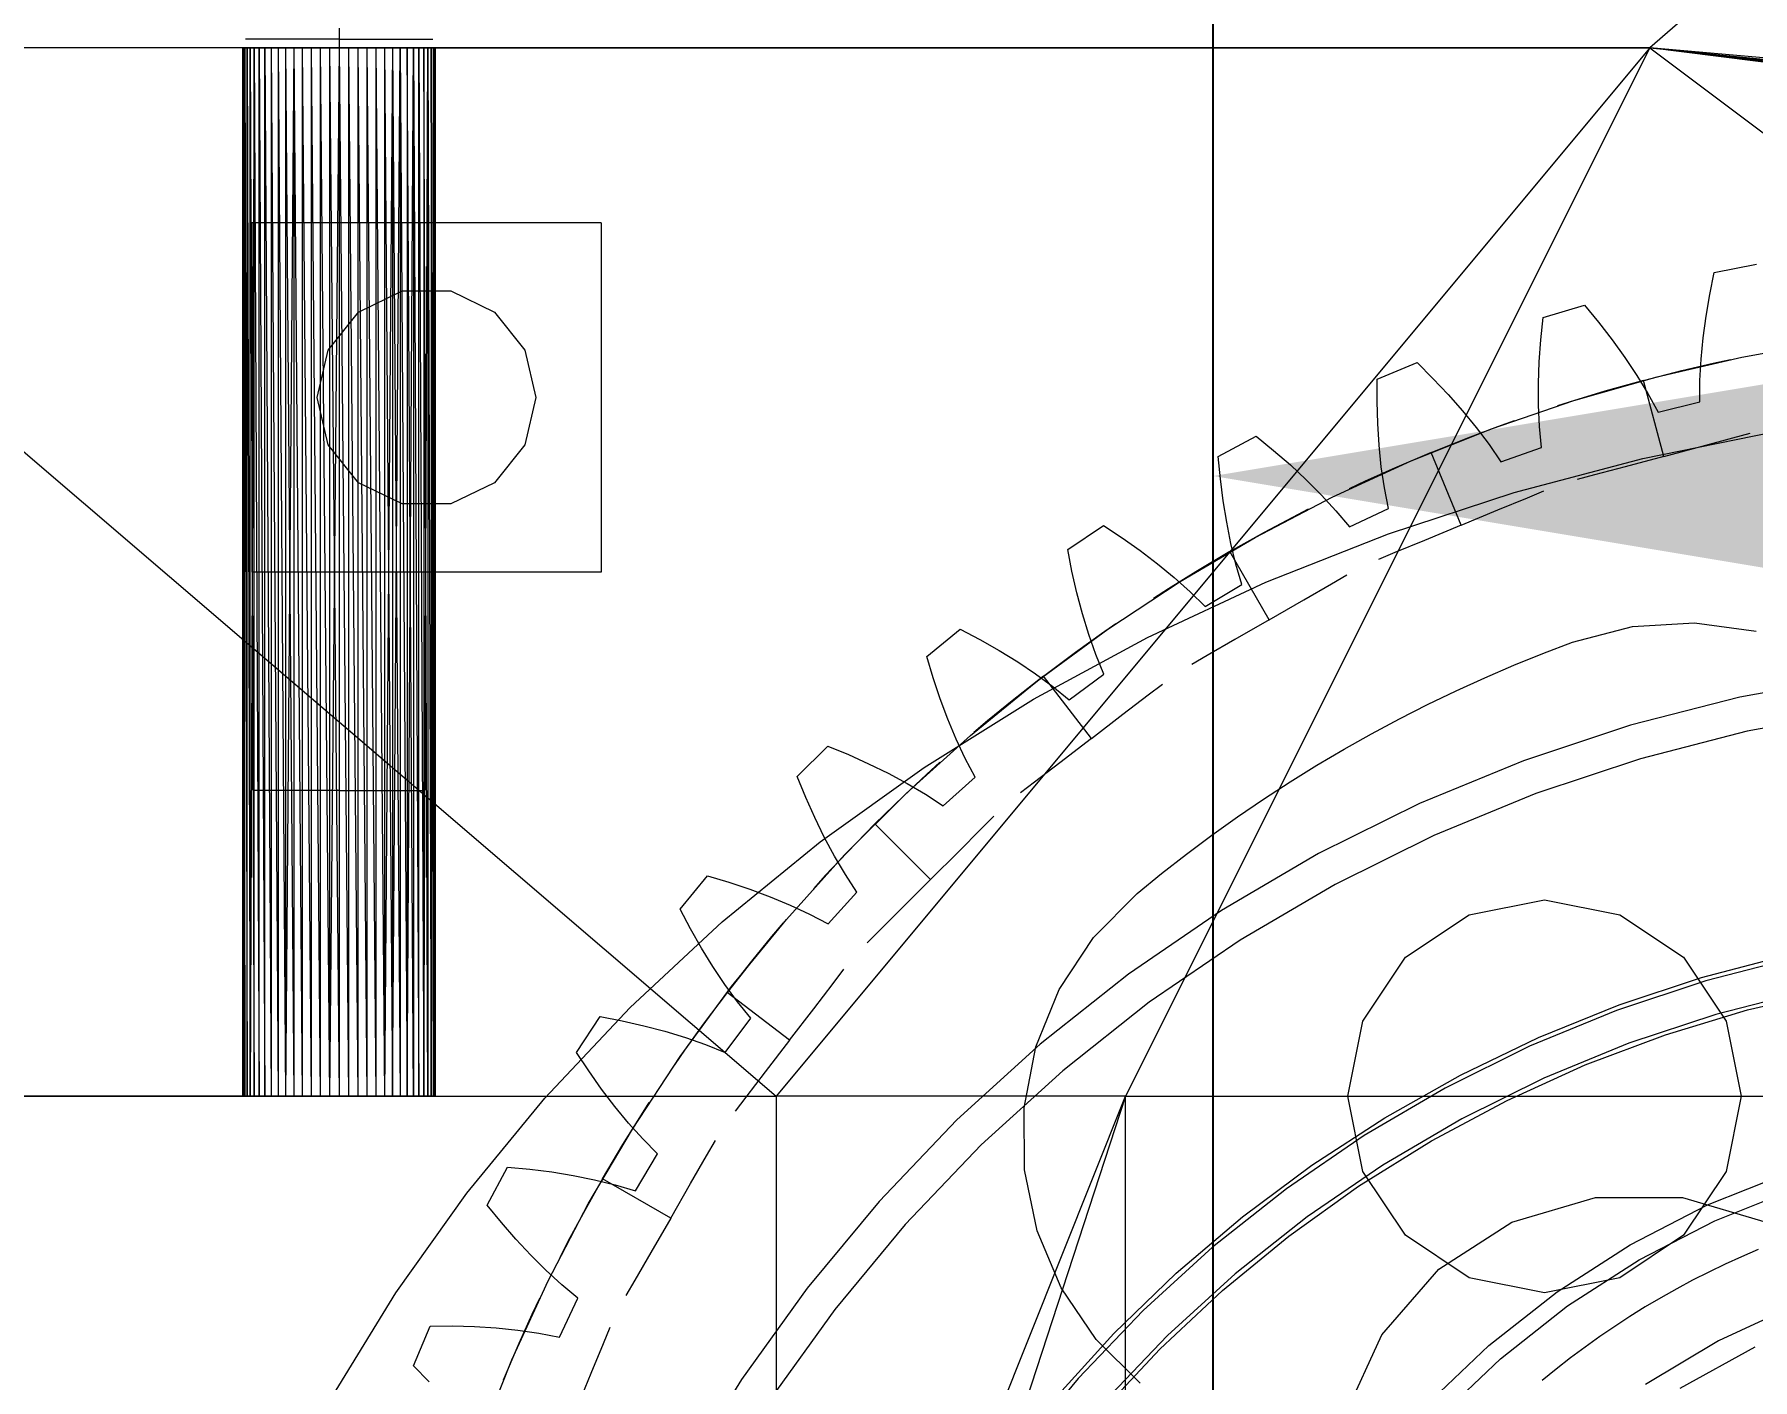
# Model space of a CAD drawing. Header units: millimetres. Extents: x -1970 to 59977, y -65068 to 6837.
# Drawn here: x 24858.5 to 25251.7, y 1875.1 to 2183.1 of the extents above; entities that cross this region are included whole.
import ezdxf

# ---------------------------------------------------------------- set-up
doc = ezdxf.new("R2010")
doc.units = ezdxf.units.MM
for name, color, linetype, lineweight in [('COTAS_O', 1, 'Continuous', 0), ('COTAS_P', 1, 'Continuous', 0), ('lateral_briquetadora', 7, 'Continuous', 0)]:
    doc.layers.add(name, color=color, linetype=linetype, lineweight=lineweight)
doc.dimstyles.new('R19_100', dxfattribs={"dimtxt": 250, "dimasz": 150, "dimexe": 150, "dimexo": 80, "dimgap": 100, "dimtad": 1, "dimtih": 1, "dimtoh": 1, "dimdsep": 46, "dimcen": 0.09, "dimadec": 0, "dimazin": 0, "dimtfac": 1, "dimtdec": 4, "dimtofl": 0, "dimtmove": 0, "dimatfit": 3, "dimfxl": 1, "dimtolj": 1, "dimtzin": 0, "dimarcsym": 0})

# ---------------------------------------------------------------- blocks, each defined once
blk = doc.blocks.new('*D3')
at = {"layer": 'COTAS_P', "color": 0, "lineweight": -2, "transparency": 16777216}
for p, q in [((25334.81, 3271.57), (25051.31, 4199.21)), ((16158.18, 1324.54), (24951.7, 4011.92)), ((16254.38, 496.51), (15970.89, 1424.15))]:
    blk.add_line(p, q, dxfattribs=at)
at = {"layer": 'COTAS_P', "color": 0, "transparency": 16777216}
for points in [[(24944.39, 4035.83), (24959, 3988.02), (25095.15, 4055.76)], [(16150.87, 1348.45), (16165.48, 1300.63), (16014.73, 1280.7)]]:
    blk.add_solid(points, dxfattribs=at)
at = {"layer": 'Defpoints', "color": 0, "transparency": 16777216}
for p in [(25095.15, 4055.76), (25358.19, 3195.06), (16277.76, 420)]:
    blk.add_point(p, dxfattribs=at)
blk = doc.blocks.new('*D6')
at = {"layer": 'COTAS_P', "color": 0, "lineweight": -2, "transparency": 16777216}
for p, q in [((25128.19, 1262), (25128.19, 2232)), ((27628.19, 1262), (27628.19, 2232)), ((25278.19, 2082), (27478.19, 2082))]:
    blk.add_line(p, q, dxfattribs=at)
at = {"layer": 'COTAS_P', "color": 0, "transparency": 16777216}
for points in [[(25278.19, 2107), (25278.19, 2057), (25128.19, 2082)], [(27478.19, 2107), (27478.19, 2057), (27628.19, 2082)]]:
    blk.add_solid(points, dxfattribs=at)
at = {"layer": 'Defpoints', "color": 0, "transparency": 16777216}
for p in [(27628.19, 2082), (25128.19, 1182), (27628.19, 1182)]:
    blk.add_point(p, dxfattribs=at)
blk = doc.blocks.new('*D21')
at = {"layer": 'COTAS_O', "color": 0, "lineweight": -2, "transparency": 16777216}
for p, q in [((24708.19, 2300), (25478.19, 2300)), ((25328.19, 150), (25328.19, 2150)), ((24708.19, 0), (25478.19, 0))]:
    blk.add_line(p, q, dxfattribs=at)
at = {"layer": 'COTAS_O', "color": 0, "transparency": 16777216}
for points in [[(25303.19, 2150), (25353.19, 2150), (25328.19, 2300)], [(25303.19, 150), (25353.19, 150), (25328.19, 0)]]:
    blk.add_solid(points, dxfattribs=at)
at = {"layer": 'Defpoints', "color": 0, "transparency": 16777216}
for p in [(24628.19, 2300), (25328.19, 2300), (24628.19, 0)]:
    blk.add_point(p, dxfattribs=at)

msp = doc.modelspace()

# ---------------------------------------------------------------- linework, layer by layer
at = {"layer": 'lateral_briquetadora'}
for p, q in [((25308.187, 2250), (25228.187, 2180)), ((24928.187, 2184.5), (24928.187, 2182)), ((24748.187, 2180), (25028.187, 1940)), ((25228.187, 2180), (24748.187, 2180)), ((24932.479, 2180), (24748.187, 2180)), ((24930.343, 2180), (24748.187, 2180)), ((24928.187, 2180), (24748.187, 2180)), ((24926.03, 2180), (24748.187, 2180)), ((24923.895, 2180), (24748.187, 2180)), ((24921.8, 2180), (24748.187, 2180)), ((24919.768, 2180), (24748.187, 2180)), ((24917.816, 2180), (24748.187, 2180)), ((24915.964, 2180), (24748.187, 2180)), ((24914.23, 2180), (24748.187, 2180)), ((24912.63, 2180), (24748.187, 2180)), ((24911.18, 2180), (24748.187, 2180)), ((24909.894, 2180), (24748.187, 2180)), ((24908.784, 2180), (24748.187, 2180)), ((24907.861, 2180), (24748.187, 2180)), ((24907.134, 2180), (24748.187, 2180)), ((24906.609, 2180), (24748.187, 2180)), ((24906.293, 2180), (24748.187, 2180)), ((24906.187, 2180), (24748.187, 2180)), ((24906.187, 2180), (24906.293, 1940)), ((24906.187, 1940), (24906.187, 2180)), ((24906.187, 2180), (24906.293, 2180)), ((24906.293, 2180), (24906.609, 1940)), ((24906.293, 1940), (24906.293, 2180)), ((24906.293, 2180), (24906.609, 2180)), ((24906.609, 2180), (24907.134, 1940)), ((24906.609, 1940), (24906.609, 2180)), ((24906.609, 2180), (24907.134, 2180)), ((24910.986, 2182), (24906.738, 2182)), ((24907.134, 2180), (24907.861, 1940)), ((24907.134, 1940), (24907.134, 2180)), ((24907.134, 2180), (24907.861, 2180)), ((24907.861, 2180), (24908.784, 1940)), ((24907.861, 1940), (24907.861, 2180)), ((24907.861, 2180), (24908.784, 2180)), ((24908.784, 2180), (24907.861, 1940)), ((24912.55, 2182), (24908.688, 2182)), ((24908.784, 2180), (24909.894, 1940)), ((24908.784, 1940), (24908.784, 2180)), ((24908.784, 2180), (24909.894, 2180)), ((24909.894, 2180), (24911.18, 1940)), ((24909.894, 1940), (24909.894, 2180)), ((24909.894, 2180), (24911.18, 2180)), ((24918.641, 2182), (24910.986, 2182)), ((24911.18, 2180), (24912.63, 1940)), ((24911.18, 1940), (24911.18, 2180)), ((24911.18, 2180), (24912.63, 2180)), ((24919.509, 2182), (24912.55, 2182)), ((24912.63, 2180), (24912.63, 1940)), ((24912.63, 2180), (24914.23, 1940)), ((24912.63, 2180), (24914.23, 2180)), ((24914.23, 2180), (24914.23, 1940)), ((24914.23, 2180), (24915.964, 1940)), ((24914.23, 2180), (24915.964, 2180)), ((24915.964, 2180), (24915.964, 1940)), ((24915.964, 2180), (24917.816, 1940)), ((24915.964, 2180), (24917.816, 2180)), ((24917.816, 2180), (24915.964, 1940)), ((24917.816, 2180), (24917.816, 1940)), ((24917.816, 2180), (24919.768, 1940)), ((24917.816, 2180), (24919.768, 2180)), ((24928.187, 2182), (24918.641, 2182)), ((24928.187, 2182), (24919.509, 2182)), ((24919.768, 2180), (24919.768, 1940)), ((24919.768, 2180), (24921.8, 1940)), ((24919.768, 2180), (24921.8, 2180)), ((24921.8, 2180), (24921.8, 1940)), ((24921.8, 2180), (24923.895, 1940)), ((24921.8, 2180), (24923.895, 2180)), ((24923.895, 2180), (24923.895, 1940)), ((24923.895, 2180), (24926.03, 1940)), ((24923.895, 2180), (24926.03, 2180)), ((24926.03, 2180), (24926.03, 1940)), ((24926.03, 2180), (24928.187, 1940)), ((24926.03, 2180), (24928.187, 2180)), ((24928.187, 2180), (24926.03, 1940)), ((24928.187, 2182), (24928.187, 2010)), ((24928.187, 2182), (24937.732, 2182)), ((24928.187, 2182), (24936.864, 2182)), ((24928.187, 2180), (24928.187, 1940)), ((24928.187, 2180), (24930.343, 1940)), ((24928.187, 2180), (24930.343, 2180)), ((24930.343, 2180), (24930.343, 1940)), ((24930.343, 2180), (24932.479, 1940)), ((24930.343, 2180), (24932.479, 2180)), ((24930.343, 2180), (25228.187, 2180)), ((24932.479, 2180), (24932.479, 1940)), ((24932.479, 2180), (24934.573, 1940)), ((24932.479, 2180), (24934.573, 2180)), ((24932.479, 2180), (25228.187, 2180)), ((24934.573, 2180), (24934.573, 1940)), ((24934.573, 2180), (24936.606, 1940)), ((24934.573, 2180), (24936.606, 2180)), ((24934.573, 2180), (25228.187, 2180)), ((24936.606, 2180), (24936.606, 1940)), ((24936.606, 2180), (24938.557, 1940)), ((24936.606, 2180), (24938.557, 2180)), ((24936.606, 2180), (25228.187, 2180)), ((24936.864, 2182), (24943.823, 2182)), ((24937.732, 2182), (24945.387, 2182)), ((24938.557, 2180), (24938.557, 1940)), ((24940.409, 2180), (24938.557, 1940)), ((24938.557, 2180), (24940.409, 2180)), ((24938.557, 2180), (25228.187, 2180)), ((24938.557, 2180), (24940.409, 1940)), ((24940.409, 2180), (24940.409, 1940)), ((24940.409, 1940), (24942.143, 2180)), ((24940.409, 2180), (24942.143, 2180)), ((24940.409, 2180), (25228.187, 2180)), ((24940.409, 2180), (24942.143, 1940)), ((24942.143, 2180), (24942.143, 1940)), ((24942.143, 2180), (24943.743, 1940)), ((24942.143, 2180), (24943.743, 2180)), ((24942.143, 2180), (25228.187, 2180)), ((24943.743, 2180), (24943.743, 1940)), ((24943.743, 1940), (24945.193, 2180)), ((24943.743, 2180), (24945.193, 2180)), ((24943.743, 2180), (25228.187, 2180)), ((24945.193, 1940), (24943.743, 2180)), ((24943.823, 2182), (24947.685, 2182)), ((24945.193, 2180), (24945.193, 1940)), ((24945.193, 2180), (24946.479, 1940)), ((24945.193, 2180), (24946.479, 2180)), ((25228.187, 2180), (24945.193, 2180)), ((24945.387, 2182), (24949.635, 2182)), ((24946.479, 2180), (24947.589, 1940)), ((24946.479, 1940), (24946.479, 2180)), ((24946.479, 2180), (24947.589, 2180)), ((25228.187, 2180), (24946.479, 2180)), ((24947.589, 2180), (24947.589, 1940)), ((24947.589, 1940), (24948.512, 2180)), ((24947.589, 2180), (24948.512, 2180)), ((25228.187, 2180), (24947.589, 2180)), ((24948.512, 1940), (24947.589, 2180)), ((24948.512, 2180), (24948.512, 1940)), ((24948.512, 2180), (24949.239, 1940)), ((24948.512, 2180), (24949.239, 2180)), ((25228.187, 2180), (24948.512, 2180)), ((24949.239, 2180), (24949.239, 1940)), ((24949.239, 1940), (24949.764, 2180)), ((24949.239, 2180), (24949.764, 2180)), ((25228.187, 2180), (24949.239, 2180)), ((24949.764, 1940), (24949.239, 2180)), ((24949.764, 2180), (24949.764, 1940)), ((24949.764, 2180), (24950.081, 1940)), ((24949.764, 2180), (24950.081, 2180)), ((25228.187, 2180), (24949.764, 2180)), ((24950.081, 2180), (24950.081, 1940)), ((24950.081, 1940), (24950.187, 2180)), ((24950.081, 2180), (24950.187, 2180)), ((25228.187, 2180), (24950.081, 2180)), ((24950.081, 2180), (24950.187, 1940)), ((24950.187, 2180), (24950.187, 1940)), ((24950.187, 2180), (25228.187, 2180)), ((25228.187, 2180), (25028.187, 1940)), ((25228.187, 2180), (25108.187, 1940)), ((25228.187, 2180), (25507.699, 2152.322)), ((25506.608, 2155.371), (25228.187, 2180)), ((25228.187, 2180), (25548.187, 1940)), ((25512.677, 2144.015), (25228.187, 2180)), ((25510.748, 2146.616), (25228.187, 2180)), ((25509.083, 2149.394), (25228.187, 2180)), ((24908.187, 2140), (24908.187, 2060)), ((24988.187, 2140), (24908.187, 2140)), ((24988.187, 2140), (24988.187, 2060)), ((25241.861, 2123.571), (25242.882, 2128.583)), ((25242.882, 2128.583), (25252.554, 2130.507)), ((24932.599, 2119.546), (24942.624, 2124.373)), ((24942.624, 2124.373), (24953.75, 2124.373)), ((24953.75, 2124.373), (24963.774, 2119.546)), ((25241.012, 2118.587), (25241.861, 2123.571)), ((24925.662, 2110.847), (24932.599, 2119.546)), ((24963.774, 2119.546), (24970.711, 2110.847)), ((25203.734, 2118.278), (25213.171, 2121.141)), ((25213.171, 2121.141), (25216.434, 2117.202)), ((25203.21, 2113.191), (25203.734, 2118.278)), ((25216.434, 2117.202), (25219.532, 2113.206)), ((25240.344, 2113.634), (25241.012, 2118.587)), ((25202.854, 2108.147), (25203.21, 2113.191)), ((25219.532, 2113.206), (25222.456, 2109.153)), ((25239.869, 2108.717), (25240.344, 2113.634)), ((25249.227, 2109.221), (25268.789, 2112.727)), ((24923.187, 2100), (24925.662, 2110.847)), ((24970.711, 2110.847), (24973.187, 2100)), ((25165.786, 2104.186), (25174.896, 2107.96)), ((25174.896, 2107.96), (25178.529, 2104.36)), ((25202.674, 2103.152), (25202.854, 2108.147)), ((25222.456, 2109.153), (25225.193, 2105.041)), ((25229.868, 2104.728), (25249.227, 2109.221)), ((25235.494, 2106.141), (25242.613, 2107.802)), ((25239.603, 2103.844), (25239.869, 2108.717)), ((25242.613, 2107.802), (25246.579, 2108.667)), ((25165.763, 2099.071), (25165.786, 2104.186)), ((25178.529, 2104.36), (25182.004, 2100.687)), ((25210.761, 2099.261), (25229.868, 2104.728)), ((25226.665, 2103.884), (25217.89, 2101.424)), ((25225.193, 2105.041), (25227.724, 2100.868)), ((25226.665, 2103.884), (25235.494, 2106.141)), ((25231.324, 2086.498), (25226.665, 2103.884)), ((25239.576, 2099.022), (25239.603, 2103.844)), ((24925.662, 2089.153), (24923.187, 2100)), ((24973.187, 2100), (24970.711, 2089.153)), ((25182.004, 2100.687), (25185.312, 2096.94)), ((25202.683, 2098.213), (25202.674, 2103.152)), ((25217.89, 2101.424), (25210.895, 2099.303)), ((25227.724, 2100.868), (25230.022, 2096.629)), ((25165.902, 2094.017), (25165.763, 2099.071)), ((25185.312, 2096.94), (25188.438, 2093.116)), ((25191.956, 2092.833), (25210.761, 2099.261)), ((25202.897, 2093.337), (25202.683, 2098.213)), ((25210.895, 2099.303), (25207.027, 2098.069)), ((25230.022, 2096.629), (25239.576, 2099.022)), ((25166.213, 2089.029), (25165.902, 2094.017)), ((25173.5, 2085.461), (25191.956, 2092.833)), ((25186.538, 2090.781), (25193.379, 2093.357)), ((25188.438, 2093.116), (25191.367, 2089.211)), ((25193.379, 2093.357), (25197.198, 2094.733)), ((25203.342, 2088.535), (25202.897, 2093.337)), ((25226.542, 2086.03), (25256.494, 2092.122)), ((24932.599, 2080.454), (24925.662, 2089.153)), ((24970.711, 2089.153), (24963.774, 2080.454)), ((25129.401, 2086.442), (25138.098, 2091.091)), ((25138.098, 2091.091), (25142.066, 2087.864)), ((25166.706, 2084.114), (25166.213, 2089.029)), ((25178.079, 2087.392), (25186.538, 2090.781)), ((25191.367, 2089.211), (25194.068, 2085.217)), ((25194.068, 2085.217), (25203.342, 2088.535)), ((25231.324, 2086.498), (25240.125, 2088.856)), ((25240.125, 2088.856), (25247.183, 2090.747)), ((25247.183, 2090.747), (25251.099, 2091.797)), ((25129.879, 2081.35), (25129.401, 2086.442)), ((25142.066, 2087.864), (25145.884, 2084.549)), ((25145.884, 2084.549), (25149.543, 2081.145)), ((25155.442, 2077.164), (25173.5, 2085.461)), ((25167.397, 2079.283), (25166.706, 2084.114)), ((25178.079, 2087.392), (25169.701, 2083.807)), ((25184.967, 2070.762), (25178.079, 2087.392)), ((25197.11, 2078.241), (25226.542, 2086.03)), ((25222.522, 2084.14), (25215.465, 2082.248)), ((25231.324, 2086.498), (25222.522, 2084.14)), ((24942.624, 2075.627), (24932.599, 2080.454)), ((24963.774, 2080.454), (24953.75, 2075.627)), ((25130.514, 2076.334), (25129.879, 2081.35)), ((25149.543, 2081.145), (25153.03, 2077.646)), ((25163.042, 2080.791), (25159.369, 2079.063)), ((25169.701, 2083.807), (25163.042, 2080.791)), ((25215.465, 2082.248), (25211.548, 2081.199)), ((25131.312, 2071.4), (25130.514, 2076.334)), ((25137.827, 2067.962), (25155.442, 2077.164)), ((25153.03, 2077.646), (25156.326, 2074.047)), ((25168.31, 2074.548), (25167.397, 2079.283)), ((25168.325, 2068.791), (25197.11, 2078.241)), ((25193.385, 2074.249), (25200.136, 2077.045)), ((25200.136, 2077.045), (25203.882, 2078.597)), ((24953.75, 2075.627), (24942.624, 2075.627)), ((25140.006, 2069.163), (25146.452, 2072.61)), ((25146.452, 2072.61), (25150.059, 2074.472)), ((25156.326, 2074.047), (25159.407, 2070.337)), ((25159.407, 2070.337), (25168.31, 2074.548)), ((25184.967, 2070.762), (25193.385, 2074.249)), ((25094.931, 2065.217), (25103.13, 2070.696)), ((25103.13, 2070.696), (25107.396, 2067.874)), ((25132.284, 2066.557), (25131.312, 2071.4)), ((25132.062, 2064.698), (25140.006, 2069.163)), ((25140.311, 2057.718), (25168.325, 2068.791)), ((25184.967, 2070.762), (25176.549, 2067.275)), ((25095.906, 2060.196), (25094.931, 2065.217)), ((25107.396, 2067.874), (25111.52, 2064.949)), ((25111.52, 2064.949), (25115.495, 2061.92)), ((25120.7, 2057.881), (25137.827, 2067.962)), ((25132.062, 2064.698), (25124.223, 2060.051)), ((25141.062, 2049.11), (25132.062, 2064.698)), ((25133.445, 2061.816), (25132.284, 2066.557)), ((25169.799, 2064.479), (25166.052, 2062.927)), ((25176.549, 2067.275), (25169.799, 2064.479)), ((25115.495, 2061.92), (25119.308, 2058.779)), ((25134.818, 2057.194), (25133.445, 2061.816)), ((24988.187, 2060), (24908.187, 2060)), ((25097.029, 2055.266), (25095.906, 2060.196)), ((25104.107, 2046.944), (25120.7, 2057.881)), ((25113.187, 2045.07), (25140.311, 2057.718)), ((25124.223, 2060.051), (25118.015, 2056.192)), ((25119.308, 2058.779), (25122.941, 2055.521)), ((25126.371, 2052.131), (25134.818, 2057.194)), ((25148.952, 2053.666), (25155.28, 2057.319)), ((25155.28, 2057.319), (25158.792, 2059.347)), ((25098.307, 2050.435), (25097.029, 2055.266)), ((25118.015, 2056.192), (25114.598, 2053.999)), ((25122.941, 2055.521), (25126.371, 2052.131)), ((25141.062, 2049.11), (25148.952, 2053.666)), ((25099.749, 2045.711), (25098.307, 2050.435)), ((25141.062, 2049.11), (25133.171, 2044.554)), ((25062.707, 2040.716), (25070.33, 2046.972)), ((25070.33, 2046.972), (25074.851, 2044.581)), ((25087.069, 2030.903), (25113.187, 2045.07)), ((25088.088, 2035.182), (25104.107, 2046.944)), ((25096.694, 2041.656), (25102.635, 2045.915)), ((25101.369, 2041.107), (25099.749, 2045.711)), ((25102.635, 2045.915), (25105.968, 2048.232)), ((25210.453, 2043.965), (25224.204, 2047.556)), ((25224.204, 2047.556), (25238.392, 2048.395)), ((25238.392, 2048.395), (25252.471, 2046.45)), ((25074.851, 2044.581), (25079.243, 2042.075)), ((25079.243, 2042.075), (25083.495, 2039.45)), ((25089.4, 2036.193), (25096.694, 2041.656)), ((25103.189, 2036.641), (25101.369, 2041.107)), ((25126.843, 2040.901), (25123.331, 2038.873)), ((25133.171, 2044.554), (25126.843, 2040.901)), ((25197.007, 2038.675), (25203.702, 2041.391)), ((25203.702, 2041.391), (25210.453, 2043.965)), ((25064.169, 2035.815), (25062.707, 2040.716)), ((25083.495, 2039.45), (25087.597, 2036.698)), ((25190.372, 2035.817), (25197.007, 2038.675)), ((25065.77, 2031.019), (25064.169, 2035.815)), ((25072.686, 2022.623), (25088.088, 2035.182)), ((25089.4, 2036.193), (25082.235, 2030.562)), ((25082.235, 2030.562), (25089.4, 2036.193)), ((25087.597, 2036.698), (25091.533, 2033.812)), ((25100.358, 2021.912), (25089.4, 2036.193)), ((25091.533, 2033.812), (25095.278, 2030.774)), ((25095.278, 2030.774), (25103.189, 2036.641)), ((25113.383, 2031.907), (25116.6, 2034.376)), ((25183.798, 2032.818), (25190.372, 2035.817)), ((25274.071, 2036.021), (25248.714, 2031.364)), ((25062.069, 2015.275), (25087.069, 2030.903)), ((25067.516, 2026.336), (25065.77, 2031.019)), ((25082.235, 2030.562), (25076.584, 2025.925)), ((25076.584, 2025.925), (25082.235, 2030.562)), ((25107.586, 2027.459), (25113.383, 2031.907)), ((25170.85, 2026.406), (25177.29, 2029.681)), ((25177.29, 2029.681), (25183.798, 2032.818)), ((25248.714, 2031.364), (25223.743, 2024.953)), ((25069.414, 2021.776), (25067.516, 2026.336)), ((25076.584, 2025.925), (25073.483, 2023.305)), ((25100.358, 2021.912), (25107.586, 2027.459)), ((25164.482, 2022.994), (25170.85, 2026.406)), ((25275.241, 2028.107), (25250.432, 2023.551)), ((25057.939, 2009.3), (25072.686, 2022.623)), ((25071.477, 2017.352), (25069.414, 2021.776)), ((25100.358, 2021.912), (25093.129, 2016.366)), ((25158.187, 2019.449), (25164.482, 2022.994)), ((25223.743, 2024.953), (25199.279, 2016.818)), ((25250.432, 2023.551), (25226.001, 2017.278)), ((25033.039, 2013.174), (25040.012, 2020.147)), ((25040.012, 2020.147), (25044.747, 2018.211)), ((25044.747, 2018.211), (25049.363, 2016.148)), ((25073.726, 2013.087), (25071.477, 2017.352)), ((25151.968, 2015.77), (25158.187, 2019.449)), ((25226.001, 2017.278), (25202.066, 2009.319)), ((25038.294, 1998.254), (25062.069, 2015.275)), ((25049.363, 2016.148), (25053.852, 2013.952)), ((25053.852, 2013.952), (25058.204, 2011.616)), ((25057.342, 2008.731), (25062.677, 2013.729)), ((25062.677, 2013.729), (25065.679, 2016.461)), ((25093.129, 2016.366), (25087.332, 2011.918)), ((25145.83, 2011.96), (25151.968, 2015.77)), ((25199.279, 2016.818), (25175.441, 2007)), ((24912.55, 2010), (24908.688, 2010)), ((24919.509, 2010), (24912.55, 2010)), ((24928.187, 2010), (24919.509, 2010)), ((24928.187, 2010), (24936.864, 2010)), ((24936.864, 2010), (24943.823, 2010)), ((24943.823, 2010), (24947.685, 2010)), ((25034.975, 2008.44), (25033.039, 2013.174)), ((25058.204, 2011.616), (25062.404, 2009.129)), ((25066.428, 2006.473), (25073.726, 2013.087)), ((25087.332, 2011.918), (25084.115, 2009.449)), ((25139.774, 2008.02), (25145.83, 2011.96)), ((25037.039, 2003.824), (25034.975, 2008.44)), ((25043.887, 1995.247), (25057.939, 2009.3)), ((25050.824, 2002.363), (25057.342, 2008.731)), ((25062.404, 2009.129), (25066.428, 2006.473)), ((25133.802, 2003.953), (25139.774, 2008.02)), ((25175.441, 2007), (25152.344, 1995.545)), ((25202.066, 2009.319), (25178.743, 1999.713)), ((25039.235, 1999.334), (25037.039, 2003.824)), ((25050.824, 2002.363), (25044.455, 1995.844)), ((25063.552, 1989.635), (25050.824, 2002.363)), ((25075.161, 2001.244), (25078.029, 2004.112)), ((25127.919, 1999.76), (25133.802, 2003.953)), ((25015.846, 1979.914), (25038.294, 1998.254)), ((25041.571, 1994.982), (25039.235, 1999.334)), ((25069.995, 1996.078), (25075.161, 2001.244)), ((25122.126, 1995.442), (25127.919, 1999.76)), ((25178.743, 1999.713), (25156.146, 1988.506)), ((25030.564, 1980.501), (25043.887, 1995.247)), ((25044.455, 1995.844), (25039.458, 1990.51)), ((25044.058, 1990.783), (25041.571, 1994.982)), ((25063.552, 1989.635), (25069.995, 1996.078)), ((25116.426, 1991.003), (25122.126, 1995.442)), ((25152.344, 1995.545), (25130.101, 1982.51)), ((25006.215, 1982.857), (25012.471, 1990.48)), ((25012.471, 1990.48), (25017.372, 1989.017)), ((25039.458, 1990.51), (25036.725, 1987.508)), ((25046.714, 1986.758), (25044.058, 1990.783)), ((25110.822, 1986.443), (25116.426, 1991.003)), ((25017.372, 1989.017), (25022.168, 1987.416)), ((25022.168, 1987.416), (25026.851, 1985.671)), ((25040.1, 1979.46), (25046.714, 1986.758)), ((25063.552, 1989.635), (25057.109, 1983.192)), ((25100.836, 1976.329), (25110.822, 1986.443)), ((25156.146, 1988.506), (25134.384, 1975.753)), ((25008.605, 1978.335), (25006.215, 1982.857)), ((25026.851, 1985.671), (25031.411, 1983.773)), ((25031.411, 1983.773), (25035.834, 1981.709)), ((25057.109, 1983.192), (25051.942, 1978.025)), ((25130.101, 1982.51), (25108.82, 1967.957)), ((25186.841, 1981.565), (25204.062, 1984.991)), ((25204.062, 1984.991), (25221.282, 1981.565)), ((24994.822, 1960.332), (25015.846, 1979.914)), ((25011.111, 1973.944), (25008.605, 1978.335)), ((25018.005, 1965.099), (25030.564, 1980.501)), ((25027.261, 1976.603), (25029.881, 1979.704)), ((25035.834, 1981.709), (25040.1, 1979.46)), ((25051.942, 1978.025), (25049.075, 1975.158)), ((25172.242, 1971.811), (25186.841, 1981.565)), ((25221.282, 1981.565), (25235.881, 1971.811)), ((25022.625, 1970.952), (25027.261, 1976.603)), ((25027.261, 1976.603), (25022.625, 1970.952)), ((25093.016, 1964.462), (25100.836, 1976.329)), ((25134.384, 1975.753), (25113.563, 1961.515)), ((25013.737, 1969.691), (25011.111, 1973.944)), ((25016.994, 1963.787), (25022.625, 1970.952)), ((25022.625, 1970.952), (25016.994, 1963.787)), ((25162.487, 1957.212), (25172.242, 1971.811)), ((25235.881, 1971.811), (25245.636, 1957.212)), ((25239.983, 1967.187), (25259.205, 1972.228)), ((25261.816, 1971.788), (25240.962, 1966.434)), ((25016.488, 1965.589), (25013.737, 1969.691)), ((25041.269, 1965.855), (25043.738, 1969.072)), ((25108.82, 1967.957), (25088.604, 1951.958)), ((25240.962, 1966.434), (25220.531, 1959.64)), ((25221.123, 1960.925), (25239.983, 1967.187)), ((25006.242, 1949.08), (25018.005, 1965.099)), ((25016.994, 1963.787), (25011.53, 1956.493)), ((25019.375, 1961.654), (25016.488, 1965.589)), ((25031.274, 1952.829), (25016.994, 1963.787)), ((25036.821, 1960.058), (25041.269, 1965.855)), ((25087.661, 1951.297), (25093.016, 1964.462)), ((25263.534, 1963.975), (25243.22, 1958.759)), ((25250.541, 1959.778), (25269.659, 1964.236)), ((24975.311, 1939.592), (24994.822, 1960.332)), ((24982.491, 1950.057), (24987.969, 1958.256)), ((24987.969, 1958.256), (24992.99, 1957.281)), ((25022.413, 1957.909), (25019.375, 1961.654)), ((25031.274, 1952.829), (25036.821, 1960.058)), ((25113.563, 1961.515), (25093.784, 1945.862)), ((25220.531, 1959.64), (25200.623, 1951.44)), ((25202.704, 1953.468), (25221.123, 1960.925)), ((25243.22, 1958.759), (25223.318, 1952.141)), ((25231.755, 1954.079), (25250.541, 1959.778)), ((24992.99, 1957.281), (24997.92, 1956.158)), ((24997.92, 1956.158), (25002.752, 1954.88)), ((25002.752, 1954.88), (25007.476, 1953.438)), ((25011.53, 1956.493), (25007.272, 1950.552)), ((25016.545, 1949.998), (25022.413, 1957.909)), ((25159.062, 1939.991), (25162.487, 1957.212)), ((25245.636, 1957.212), (25249.062, 1939.991)), ((25007.272, 1950.552), (25004.955, 1947.219)), ((25007.476, 1953.438), (25012.08, 1951.818)), ((25012.08, 1951.818), (25016.545, 1949.998)), ((25031.274, 1952.829), (25025.727, 1945.6)), ((25088.604, 1951.958), (25069.551, 1934.59)), ((25084.977, 1937.34), (25087.661, 1951.297)), ((25200.623, 1951.44), (25181.334, 1941.874)), ((25184.8, 1944.846), (25202.704, 1953.468)), ((25223.318, 1952.141), (25203.926, 1944.154)), ((25213.382, 1947.164), (25231.755, 1954.079)), ((24985.313, 1945.791), (24982.491, 1950.057)), ((24995.306, 1932.486), (25006.242, 1949.08)), ((25195.5, 1939.062), (25213.382, 1947.164)), ((24988.237, 1941.666), (24985.313, 1945.791)), ((25025.727, 1945.6), (25021.279, 1939.803)), ((25093.784, 1945.862), (25075.143, 1928.869)), ((25167.485, 1935.094), (25184.8, 1944.846)), ((25203.926, 1944.154), (25185.136, 1934.835)), ((24828.187, 1940), (25028.187, 1940)), ((24914.23, 1940), (24828.187, 1940)), ((24828.187, 1940), (24912.63, 1940)), ((24828.187, 1940), (24911.18, 1940)), ((24828.187, 1940), (24909.894, 1940)), ((24915.964, 1940), (24828.187, 1940)), ((24828.187, 1940), (24908.784, 1940)), ((24917.816, 1940), (24828.187, 1940)), ((24919.768, 1940), (24828.187, 1940)), ((24828.187, 1940), (24907.861, 1940)), ((24921.8, 1940), (24828.187, 1940)), ((24828.187, 1940), (24907.134, 1940)), ((24923.895, 1940), (24828.187, 1940)), ((24828.187, 1940), (24906.609, 1940)), ((24926.03, 1940), (24828.187, 1940)), ((24828.187, 1940), (24906.293, 1940)), ((24928.187, 1940), (24828.187, 1940)), ((24828.187, 1940), (24906.187, 1940)), ((24906.293, 1940), (24906.187, 1940)), ((24906.609, 1940), (24906.293, 1940)), ((24907.134, 1940), (24906.609, 1940)), ((24907.861, 1940), (24907.134, 1940)), ((24908.784, 1940), (24907.861, 1940)), ((24909.894, 1940), (24908.784, 1940)), ((24911.18, 1940), (24909.894, 1940)), ((24912.63, 1940), (24911.18, 1940)), ((24914.23, 1940), (24912.63, 1940)), ((24915.964, 1940), (24914.23, 1940)), ((24917.816, 1940), (24915.964, 1940)), ((24919.768, 1940), (24917.816, 1940)), ((24921.8, 1940), (24919.768, 1940)), ((24923.895, 1940), (24921.8, 1940)), ((24926.03, 1940), (24923.895, 1940)), ((24928.187, 1940), (24926.03, 1940)), ((24930.343, 1940), (24928.187, 1940)), ((24928.187, 1940), (25028.187, 1940)), ((24932.479, 1940), (24930.343, 1940)), ((24930.343, 1940), (25028.187, 1940)), ((24934.573, 1940), (24932.479, 1940)), ((24932.479, 1940), (25028.187, 1940)), ((24936.606, 1940), (24934.573, 1940)), ((24934.573, 1940), (25028.187, 1940)), ((24938.557, 1940), (24936.606, 1940)), ((24936.606, 1940), (25028.187, 1940)), ((24940.409, 1940), (24938.557, 1940)), ((24938.557, 1940), (25028.187, 1940)), ((24942.143, 1940), (24940.409, 1940)), ((24940.409, 1940), (25028.187, 1940)), ((24943.743, 1940), (24942.143, 1940)), ((24942.143, 1940), (25028.187, 1940)), ((24945.193, 1940), (24943.743, 1940)), ((24943.743, 1940), (25028.187, 1940)), ((24946.479, 1940), (24945.193, 1940)), ((24945.193, 1940), (25028.187, 1940)), ((24947.589, 1940), (24946.479, 1940)), ((24946.479, 1940), (25028.187, 1940)), ((24948.512, 1940), (24947.589, 1940)), ((24947.589, 1940), (25028.187, 1940)), ((24949.239, 1940), (24948.512, 1940)), ((24948.512, 1940), (25028.187, 1940)), ((24949.764, 1940), (24949.239, 1940)), ((24949.239, 1940), (25028.187, 1940)), ((24950.081, 1940), (24949.764, 1940)), ((24949.764, 1940), (25028.187, 1940)), ((24950.187, 1940), (24950.081, 1940)), ((24950.081, 1940), (25028.187, 1940)), ((24950.187, 1940), (25028.187, 1940)), ((24957.396, 1917.784), (24975.311, 1939.592)), ((24991.267, 1937.691), (24988.237, 1941.666)), ((24996.995, 1935.172), (24999.188, 1938.588)), ((25021.279, 1939.803), (25018.811, 1936.586)), ((25028.187, 1940), (25028.187, 1740)), ((25028.187, 1740), (25108.187, 1940)), ((25108.187, 1940), (25028.187, 1940)), ((25108.187, 1940), (25028.187, 1695)), ((25108.187, 1510), (25108.187, 1940)), ((25108.187, 1940), (25548.187, 1940)), ((25108.187, 1504), (25108.187, 1940)), ((25162.487, 1922.77), (25159.062, 1939.991)), ((25181.334, 1941.874), (25162.759, 1930.988)), ((25178.187, 1929.808), (25195.5, 1939.062)), ((25249.062, 1939.991), (25245.636, 1922.77)), ((24994.407, 1933.879), (24991.267, 1937.691)), ((24993.136, 1928.964), (24996.995, 1935.172)), ((25085.067, 1923.128), (25084.977, 1937.34)), ((25150.83, 1924.253), (25167.485, 1935.094)), ((25185.136, 1934.835), (25167.042, 1924.231)), ((24985.224, 1915.36), (24995.306, 1932.486)), ((24997.666, 1930.245), (24994.407, 1933.879)), ((25069.551, 1934.59), (25051.754, 1915.937)), ((25162.759, 1930.988), (25144.986, 1918.834)), ((24988.488, 1921.125), (24993.136, 1928.964)), ((24995.992, 1918.368), (25001.056, 1926.816)), ((25001.056, 1926.816), (24997.666, 1930.245)), ((25012.286, 1926.344), (25014.313, 1929.856)), ((25075.143, 1928.869), (25057.731, 1910.62)), ((25161.516, 1919.441), (25178.187, 1929.808)), ((24962.096, 1915.089), (24966.744, 1923.786)), ((24966.744, 1923.786), (24971.837, 1923.307)), ((24971.837, 1923.307), (24976.853, 1922.673)), ((25008.632, 1920.016), (25012.286, 1926.344)), ((25087.929, 1909.207), (25085.067, 1923.128)), ((25134.905, 1912.368), (25150.83, 1924.253)), ((25167.042, 1924.231), (25149.729, 1912.392)), ((24976.853, 1922.673), (24981.787, 1921.874)), ((24981.787, 1921.874), (24986.629, 1920.902)), ((24988.488, 1921.125), (24984.024, 1913.181)), ((24986.629, 1920.902), (24991.37, 1919.742)), ((25004.077, 1912.125), (24988.488, 1921.125)), ((24991.37, 1919.742), (24995.992, 1918.368)), ((25004.077, 1912.125), (25008.632, 1920.016)), ((25145.558, 1908.006), (25161.516, 1919.441)), ((25172.242, 1908.171), (25162.487, 1922.77)), ((25245.636, 1922.77), (25235.881, 1908.171)), ((25241.365, 1915.113), (25259.829, 1922.505)), ((24941.155, 1895), (24957.396, 1917.784)), ((24965.323, 1911.12), (24962.096, 1915.089)), ((24976.023, 1897.745), (24985.224, 1915.36)), ((25051.754, 1915.937), (25035.299, 1896.09)), ((25144.986, 1918.834), (25128.103, 1905.473)), ((25196.608, 1911.209), (25215.725, 1916.823)), ((25215.725, 1916.823), (25235.649, 1916.823)), ((25223.687, 1905.999), (25241.365, 1915.113)), ((25235.649, 1916.823), (25254.766, 1911.209)), ((25243.026, 1911.475), (25261.138, 1918.725)), ((24968.637, 1907.302), (24965.323, 1911.12)), ((24984.024, 1913.181), (24980.577, 1906.735)), ((25004.077, 1912.125), (24999.521, 1904.234)), ((25119.773, 1899.486), (25134.905, 1912.368)), ((25149.729, 1912.392), (25133.283, 1899.377)), ((25179.846, 1900.438), (25196.608, 1911.209)), ((25225.687, 1902.535), (25243.026, 1911.475)), ((24972.042, 1903.643), (24968.637, 1907.302)), ((25057.731, 1910.62), (25041.632, 1891.202)), ((25093.451, 1896.111), (25087.929, 1909.207)), ((25130.383, 1895.552), (25145.558, 1908.006)), ((25186.841, 1898.416), (25172.242, 1908.171)), ((25235.881, 1908.171), (25221.282, 1898.416)), ((24975.541, 1900.157), (24972.042, 1903.643)), ((24980.577, 1906.735), (24978.714, 1903.127)), ((24999.521, 1904.234), (24995.867, 1897.906)), ((25128.103, 1905.473), (25112.191, 1890.968)), ((25206.955, 1895.246), (25223.687, 1905.999)), ((25249.146, 1903.263), (25245.376, 1901.543)), ((25252.951, 1904.902), (25249.146, 1903.263)), ((24979.14, 1896.86), (24975.541, 1900.157)), ((25105.498, 1885.662), (25119.773, 1899.486)), ((25133.283, 1899.377), (25117.783, 1885.247)), ((25166.799, 1885.38), (25179.846, 1900.438)), ((25209.275, 1891.988), (25225.687, 1902.535)), ((25241.643, 1899.743), (25237.95, 1897.865)), ((25245.376, 1901.543), (25241.643, 1899.743)), ((24967.725, 1879.686), (24976.023, 1897.745)), ((24982.85, 1893.78), (24979.14, 1896.86)), ((24995.867, 1897.906), (24993.84, 1894.394)), ((25035.299, 1896.09), (25020.266, 1875.146)), ((25101.423, 1884.344), (25093.451, 1896.111)), ((25116.055, 1882.132), (25130.383, 1895.552)), ((25204.062, 1894.991), (25186.841, 1898.416)), ((25221.282, 1898.416), (25204.062, 1894.991)), ((25234.297, 1895.909), (25230.687, 1893.875)), ((25237.95, 1897.865), (25234.297, 1895.909)), ((24926.656, 1871.338), (24941.155, 1895)), ((24972.395, 1890.145), (24974.124, 1893.818)), ((24978.639, 1884.876), (24982.85, 1893.78)), ((25191.321, 1882.952), (25206.955, 1895.246)), ((25193.94, 1879.929), (25209.275, 1891.988)), ((25227.12, 1891.765), (25223.6, 1889.58)), ((25230.687, 1893.875), (25227.12, 1891.765)), ((25261.562, 1892.216), (25243.873, 1884.032)), ((24969.38, 1883.486), (24972.395, 1890.145)), ((25041.632, 1891.202), (25026.924, 1870.711)), ((25112.191, 1890.968), (25097.328, 1875.391)), ((25223.6, 1889.58), (25220.126, 1887.321)), ((24945.227, 1878.29), (24949, 1887.401)), ((24949, 1887.401), (24954.115, 1887.424)), ((24954.115, 1887.424), (24959.169, 1887.284)), ((24959.169, 1887.284), (24964.158, 1886.973)), ((24964.158, 1886.973), (24969.072, 1886.481)), ((24969.072, 1886.481), (24973.904, 1885.79)), ((24973.904, 1885.79), (24978.639, 1884.876)), ((24988.708, 1883.388), (24990.26, 1887.134)), ((25092.138, 1870.951), (25105.498, 1885.662)), ((25111.536, 1874.359), (25101.423, 1884.344)), ((25117.783, 1885.247), (25103.305, 1870.073)), ((25158.522, 1867.256), (25166.799, 1885.38)), ((25216.701, 1884.988), (25213.327, 1882.583)), ((25220.126, 1887.321), (25216.701, 1884.988)), ((25243.873, 1884.032), (25227.173, 1873.984)), ((24960.353, 1861.23), (24967.725, 1879.686)), ((24965.795, 1875.108), (24969.38, 1883.486)), ((24985.912, 1876.637), (24988.708, 1883.388)), ((25102.635, 1867.804), (25116.055, 1882.132)), ((25176.926, 1869.227), (25191.321, 1882.952)), ((25179.821, 1866.466), (25193.94, 1879.929)), ((25210.005, 1880.107), (25206.736, 1877.56)), ((25213.327, 1882.583), (25210.005, 1880.107)), ((25235.081, 1873.177), (25252.257, 1882.67)), ((24948.827, 1874.657), (24945.227, 1878.29)), ((24982.425, 1868.219), (24985.912, 1876.637)), ((25206.736, 1877.56), (25203.521, 1874.945)), ((25020.266, 1875.146), (25006.728, 1853.206)), ((25097.328, 1875.391), (25083.586, 1858.816))]:
    msp.add_line(p, q, dxfattribs=at)

# ---------------------------------------------------------------- dimensions: what is measured, and where the dimension line sits
at = {"layer": 'COTAS_O'}
dim = msp.add_aligned_dim(p1=(24628.187, 0), p2=(24628.187, 2300), distance=-700, text='<> O', dimstyle='R19_100', dxfattribs=at)
dim.commit()
dim.dimension.update_dxf_attribs({"geometry": '*D21', "text_midpoint": (25328.187, 1150)})
at = {"layer": 'COTAS_P'}
for p1, p2, picture, middle in [((16277.765, 420), (25358.187, 3195.061), '*D3', (20554.937, 2668.234)), ((25128.187, 1182), (27628.187, 1182), '*D6', (26378.187, 2082))]:
    dim = msp.add_aligned_dim(p1=p1, p2=p2, distance=900, text='<> P', dimstyle='R19_100', dxfattribs=at)
    dim.commit()
    dim.dimension.update_dxf_attribs({"geometry": picture, "text_midpoint": middle})

doc.saveas('drawing.dxf')
